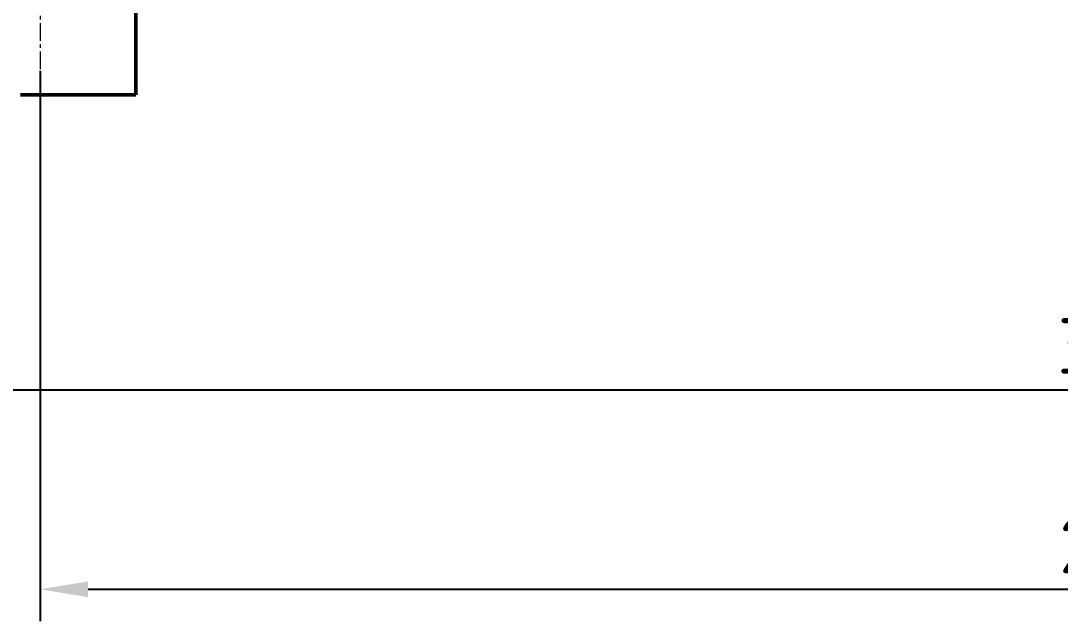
# Model space of a CAD drawing. Header units: millimetres. Extents: x 0 to 1682, y 0 to 1188.
# Drawn here: x 422.6 to 552.9, y 638 to 713.3 of the extents above; entities that cross this region are included whole.
import ezdxf

# ---------------------------------------------------------------- set-up
doc = ezdxf.new("R2010")
doc.units = ezdxf.units.MM
doc.header["$LTSCALE"] = 0.7
doc.linetypes.add('CENTER', pattern=[5.08, 3.175, -0.635, 0.635, -0.635])
doc.layers.add('07_ОСИ', color=2, linetype='CENTER', lineweight=18)
doc.layers.add('20_ВИДИМЫЕ', color=7, linetype='Continuous', lineweight=50)
doc.layers.add('09_РАЗМЕРЫ', color=7, linetype='Continuous')
doc.styles.add('ГОСТ', font='isocpeur.ttf')
doc.dimstyles.new('ГОСТ', dxfattribs={"dimscale": 2, "dimtxt": 3.5, "dimasz": 3, "dimexe": 2, "dimexo": 0, "dimgap": 1, "dimtad": 1, "dimdec": 1, "dimtxsty": 'ГОСТ', "dimcen": 2.5, "dimclrd": 7, "dimclre": 7, "dimclrt": 7, "dimazin": 3, "dimtfac": 1, "dimtmove": 0, "dimatfit": 3, "dimarcsym": 0})

msp = doc.modelspace()

# ---------------------------------------------------------------- linework, layer by layer
at = {"layer": '07_ОСИ'}
msp.add_line((425, 809), (425, 692), dxfattribs=at)
at = {"layer": '20_ВИДИМЫЕ'}
for points in [[(437, 704), (437, 715)], [(422.51, 704), (423.75, 704), (425, 704), (426.25, 704), (427.49, 704), (428.68, 704), (429.87, 704), (430.97, 704), (432.03, 704), (432.99, 704), (433.88, 704), (434.67, 704), (435.34, 704), (435.93, 704), (436.34, 704), (436.72, 704), (436.86, 704), (437, 704)]]:
    msp.add_lwpolyline(points, dxfattribs=at)

# ---------------------------------------------------------------- dimensions: what is measured, and where the dimension line sits
at = {"layer": '09_РАЗМЕРЫ'}
for base, p1, p2 in [((372.5, 667), (372.5, 764), (747.5, 764)), ((425, 642), (425, 707), (695, 707))]:
    msp.add_linear_dim(base=base, p1=p1, p2=p2, dimstyle='ГОСТ', override={"dimtxsty": 'ГОСТ'}, dxfattribs=at).render()

doc.saveas('drawing.dxf')
